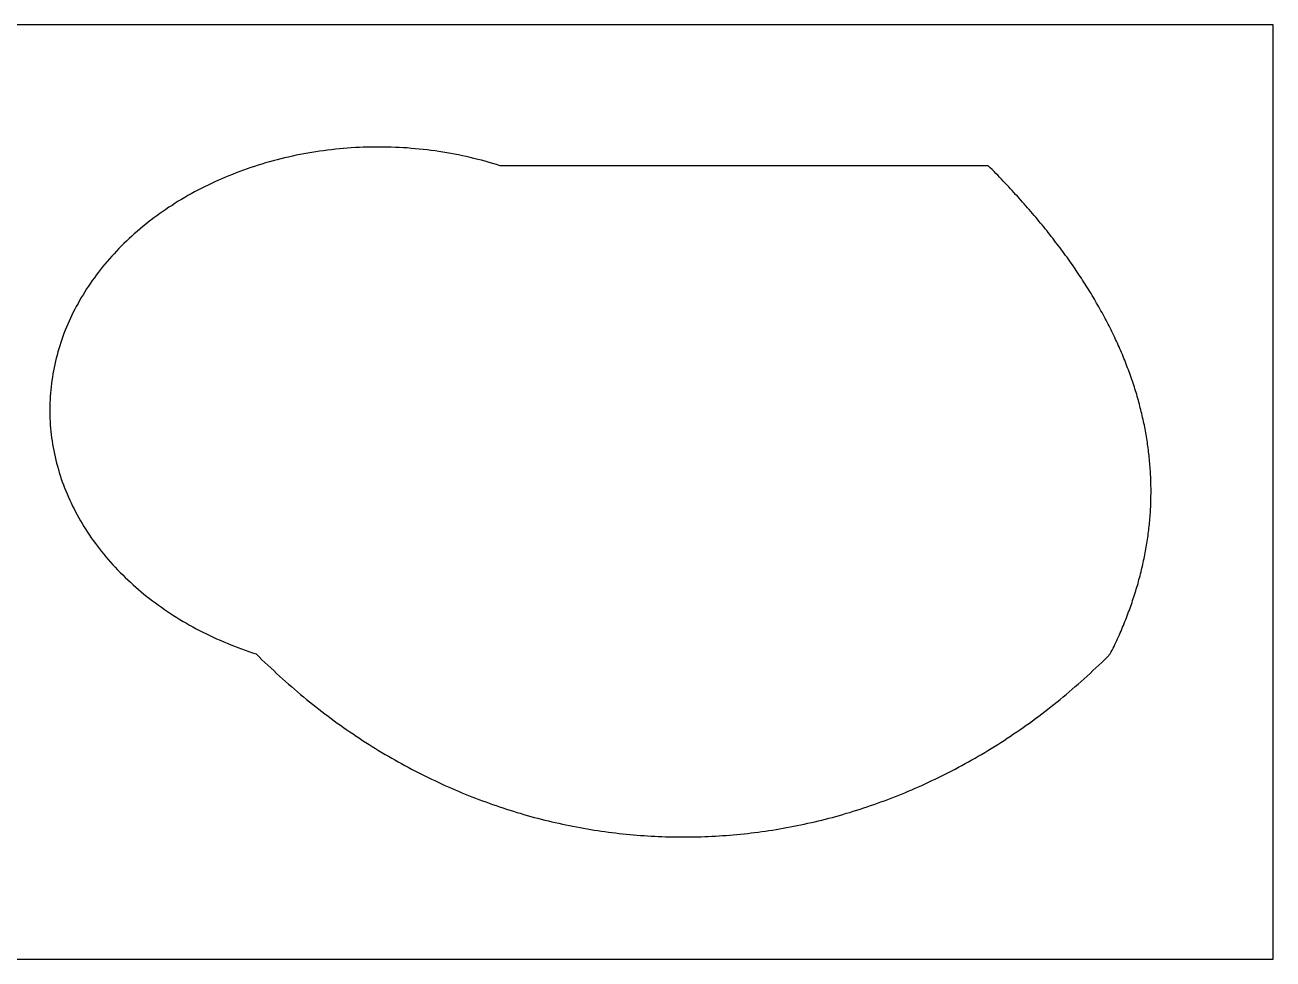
# Model space of a CAD drawing. Header units: millimetres. Extents: x 0 to 311, y 0 to 77.
# Drawn here: x 208.5 to 310.8, y 0 to 76.5 of the extents above; entities that cross this region are included whole.
import ezdxf

# ---------------------------------------------------------------- set-up
doc = ezdxf.new("R2010")
doc.units = ezdxf.units.MM
doc.layers.add('CUT', color=7, linetype='Continuous')
doc.layers.add('SHEET', color=30, linetype='Continuous')

msp = doc.modelspace()

# ---------------------------------------------------------------- linework, layer by layer
at = {"layer": 'CUT'}
for p, q in [((235.89, 66.5), (235.56, 66.49)), ((236.21, 66.52), (235.89, 66.5)), ((236.54, 66.53), (236.21, 66.52)), ((236.87, 66.54), (236.54, 66.53)), ((237.2, 66.54), (236.87, 66.54)), ((237.53, 66.54), (237.2, 66.54)), ((237.85, 66.54), (237.53, 66.54)), ((238.18, 66.53), (237.85, 66.54)), ((238.51, 66.52), (238.18, 66.53)), ((238.84, 66.51), (238.51, 66.52)), ((239.16, 66.5), (238.84, 66.51)), ((239.49, 66.48), (239.16, 66.5)), ((229.14, 65.49), (228.83, 65.41)), ((229.45, 65.57), (229.14, 65.49)), ((229.76, 65.65), (229.45, 65.57)), ((230.08, 65.72), (229.76, 65.65)), ((230.4, 65.79), (230.08, 65.72)), ((230.71, 65.86), (230.4, 65.79)), ((231.03, 65.92), (230.71, 65.86)), ((231.35, 65.98), (231.03, 65.92)), ((231.67, 66.04), (231.35, 65.98)), ((231.99, 66.09), (231.67, 66.04)), ((232.31, 66.15), (231.99, 66.09)), ((232.63, 66.19), (232.31, 66.15)), ((232.96, 66.24), (232.63, 66.19)), ((233.28, 66.28), (232.96, 66.24)), ((233.6, 66.32), (233.28, 66.28)), ((233.93, 66.36), (233.6, 66.32)), ((234.25, 66.39), (233.93, 66.36)), ((234.58, 66.42), (234.25, 66.39)), ((234.91, 66.44), (234.58, 66.42)), ((235.23, 66.47), (234.91, 66.44)), ((235.56, 66.49), (235.23, 66.47)), ((239.82, 66.46), (239.49, 66.48)), ((240.14, 66.43), (239.82, 66.46)), ((240.47, 66.4), (240.14, 66.43)), ((240.8, 66.37), (240.47, 66.4)), ((241.12, 66.34), (240.8, 66.37)), ((241.44, 66.3), (241.12, 66.34)), ((241.77, 66.26), (241.44, 66.3)), ((242.09, 66.22), (241.77, 66.26)), ((242.41, 66.17), (242.09, 66.22)), ((242.74, 66.12), (242.41, 66.17)), ((243.06, 66.07), (242.74, 66.12)), ((243.38, 66.01), (243.06, 66.07)), ((243.7, 65.95), (243.38, 66.01)), ((244.02, 65.89), (243.7, 65.95)), ((244.33, 65.82), (244.02, 65.89)), ((244.65, 65.75), (244.33, 65.82)), ((244.96, 65.68), (244.65, 65.75)), ((245.28, 65.61), (244.96, 65.68)), ((245.59, 65.53), (245.28, 65.61)), ((245.9, 65.45), (245.59, 65.53)), ((226.09, 64.53), (225.79, 64.42)), ((226.39, 64.64), (226.09, 64.53)), ((226.69, 64.75), (226.39, 64.64)), ((226.99, 64.85), (226.69, 64.75)), ((227.29, 64.95), (226.99, 64.85)), ((227.6, 65.05), (227.29, 64.95)), ((227.9, 65.14), (227.6, 65.05)), ((228.21, 65.23), (227.9, 65.14)), ((228.52, 65.32), (228.21, 65.23)), ((228.83, 65.41), (228.52, 65.32)), ((246.21, 65.37), (245.9, 65.45)), ((246.52, 65.28), (246.21, 65.37)), ((246.83, 65.19), (246.52, 65.28)), ((247.14, 65.1), (246.83, 65.19)), ((247.44, 65), (247.14, 65.1)), ((287.44, 65), (247.44, 65)), ((287.6, 64.84), (287.44, 65)), ((287.75, 64.69), (287.6, 64.84)), ((287.91, 64.53), (287.75, 64.69)), ((288.06, 64.38), (287.91, 64.53)), ((223.77, 63.56), (223.49, 63.42)), ((224.05, 63.69), (223.77, 63.56)), ((224.34, 63.82), (224.05, 63.69)), ((224.62, 63.94), (224.34, 63.82)), ((224.91, 64.07), (224.62, 63.94)), ((225.2, 64.19), (224.91, 64.07)), ((225.5, 64.3), (225.2, 64.19)), ((225.79, 64.42), (225.5, 64.3)), ((288.21, 64.22), (288.06, 64.38)), ((288.36, 64.06), (288.21, 64.22)), ((288.52, 63.91), (288.36, 64.06)), ((288.66, 63.75), (288.52, 63.91)), ((288.81, 63.59), (288.66, 63.75)), ((288.96, 63.44), (288.81, 63.59)), ((289.11, 63.28), (288.96, 63.44)), ((221.58, 62.4), (221.31, 62.25)), ((221.84, 62.56), (221.58, 62.4)), ((222.11, 62.71), (221.84, 62.56)), ((222.38, 62.86), (222.11, 62.71)), ((222.66, 63), (222.38, 62.86)), ((222.93, 63.14), (222.66, 63)), ((223.21, 63.28), (222.93, 63.14)), ((223.49, 63.42), (223.21, 63.28)), ((289.25, 63.12), (289.11, 63.28)), ((289.4, 62.97), (289.25, 63.12)), ((289.54, 62.81), (289.4, 62.97)), ((289.68, 62.66), (289.54, 62.81)), ((289.83, 62.5), (289.68, 62.66)), ((289.97, 62.34), (289.83, 62.5)), ((220.03, 61.43), (219.78, 61.26)), ((220.28, 61.6), (220.03, 61.43)), ((220.54, 61.76), (220.28, 61.6)), ((220.79, 61.93), (220.54, 61.76)), ((221.05, 62.09), (220.79, 61.93)), ((221.31, 62.25), (221.05, 62.09)), ((290.11, 62.19), (289.97, 62.34)), ((290.25, 62.03), (290.11, 62.19)), ((290.39, 61.88), (290.25, 62.03)), ((290.52, 61.72), (290.39, 61.88)), ((290.66, 61.56), (290.52, 61.72)), ((290.8, 61.41), (290.66, 61.56)), ((290.93, 61.25), (290.8, 61.41)), ((218.58, 60.37), (218.35, 60.18)), ((218.81, 60.55), (218.58, 60.37)), ((219.05, 60.73), (218.81, 60.55)), ((219.29, 60.91), (219.05, 60.73)), ((219.54, 61.09), (219.29, 60.91)), ((219.78, 61.26), (219.54, 61.09)), ((291.06, 61.09), (290.93, 61.25)), ((291.2, 60.94), (291.06, 61.09)), ((291.33, 60.78), (291.2, 60.94)), ((291.46, 60.62), (291.33, 60.78)), ((291.59, 60.47), (291.46, 60.62)), ((291.72, 60.31), (291.59, 60.47)), ((217.44, 59.42), (217.23, 59.23)), ((217.67, 59.62), (217.44, 59.42)), ((217.89, 59.81), (217.67, 59.62)), ((218.12, 60), (217.89, 59.81)), ((218.35, 60.18), (218.12, 60)), ((291.85, 60.16), (291.72, 60.31)), ((291.98, 60), (291.85, 60.16)), ((292.1, 59.84), (291.98, 60)), ((292.23, 59.69), (292.1, 59.84)), ((292.35, 59.53), (292.23, 59.69)), ((292.48, 59.38), (292.35, 59.53)), ((292.6, 59.22), (292.48, 59.38)), ((216.38, 58.42), (216.18, 58.22)), ((216.59, 58.63), (216.38, 58.42)), ((216.8, 58.83), (216.59, 58.63)), ((217.01, 59.03), (216.8, 58.83)), ((217.23, 59.23), (217.01, 59.03)), ((292.72, 59.06), (292.6, 59.22)), ((292.84, 58.91), (292.72, 59.06)), ((292.96, 58.75), (292.84, 58.91)), ((293.08, 58.59), (292.96, 58.75)), ((293.2, 58.44), (293.08, 58.59)), ((293.32, 58.28), (293.2, 58.44)), ((215.4, 57.37), (215.22, 57.16)), ((215.59, 57.59), (215.4, 57.37)), ((215.79, 57.8), (215.59, 57.59)), ((215.98, 58.01), (215.79, 57.8)), ((216.18, 58.22), (215.98, 58.01)), ((293.43, 58.12), (293.32, 58.28)), ((293.55, 57.97), (293.43, 58.12)), ((293.66, 57.81), (293.55, 57.97)), ((293.78, 57.66), (293.66, 57.81)), ((293.89, 57.5), (293.78, 57.66)), ((294, 57.34), (293.89, 57.5)), ((294.11, 57.19), (294, 57.34)), ((214.5, 56.28), (214.33, 56.05)), ((214.68, 56.5), (214.5, 56.28)), ((214.85, 56.72), (214.68, 56.5)), ((215.03, 56.94), (214.85, 56.72)), ((215.22, 57.16), (215.03, 56.94)), ((294.22, 57.03), (294.11, 57.19)), ((294.33, 56.88), (294.22, 57.03)), ((294.44, 56.72), (294.33, 56.88)), ((294.55, 56.56), (294.44, 56.72)), ((294.65, 56.41), (294.55, 56.56)), ((294.76, 56.25), (294.65, 56.41)), ((213.84, 55.37), (213.69, 55.14)), ((214, 55.6), (213.84, 55.37)), ((214.17, 55.83), (214, 55.6)), ((214.33, 56.05), (214.17, 55.83)), ((294.86, 56.09), (294.76, 56.25)), ((294.97, 55.94), (294.86, 56.09)), ((295.07, 55.78), (294.97, 55.94)), ((295.17, 55.62), (295.07, 55.78)), ((295.27, 55.47), (295.17, 55.62)), ((295.37, 55.31), (295.27, 55.47)), ((295.47, 55.16), (295.37, 55.31)), ((213.24, 54.44), (213.1, 54.2)), ((213.39, 54.67), (213.24, 54.44)), ((213.53, 54.91), (213.39, 54.67)), ((213.69, 55.14), (213.53, 54.91)), ((295.57, 55), (295.47, 55.16)), ((295.67, 54.84), (295.57, 55)), ((295.76, 54.69), (295.67, 54.84)), ((295.86, 54.53), (295.76, 54.69)), ((295.95, 54.38), (295.86, 54.53)), ((296.05, 54.22), (295.95, 54.38)), ((296.14, 54.06), (296.05, 54.22)), ((212.57, 53.24), (212.44, 53)), ((212.69, 53.48), (212.57, 53.24)), ((212.83, 53.73), (212.69, 53.48)), ((212.96, 53.96), (212.83, 53.73)), ((213.1, 54.2), (212.96, 53.96)), ((296.23, 53.91), (296.14, 54.06)), ((296.32, 53.75), (296.23, 53.91)), ((296.41, 53.59), (296.32, 53.75)), ((296.5, 53.44), (296.41, 53.59)), ((296.59, 53.28), (296.5, 53.44)), ((296.67, 53.12), (296.59, 53.28)), ((212.1, 52.26), (211.99, 52.02)), ((212.21, 52.51), (212.1, 52.26)), ((212.32, 52.76), (212.21, 52.51)), ((212.44, 53), (212.32, 52.76)), ((296.76, 52.97), (296.67, 53.12)), ((296.85, 52.81), (296.76, 52.97)), ((296.93, 52.66), (296.85, 52.81)), ((297.01, 52.5), (296.93, 52.66)), ((297.1, 52.34), (297.01, 52.5)), ((297.18, 52.19), (297.1, 52.34)), ((297.26, 52.03), (297.18, 52.19)), ((211.68, 51.27), (211.59, 51.02)), ((211.78, 51.52), (211.68, 51.27)), ((211.88, 51.77), (211.78, 51.52)), ((211.99, 52.02), (211.88, 51.77)), ((297.34, 51.88), (297.26, 52.03)), ((297.42, 51.72), (297.34, 51.88)), ((297.5, 51.56), (297.42, 51.72)), ((297.57, 51.41), (297.5, 51.56)), ((297.65, 51.25), (297.57, 51.41)), ((297.72, 51.09), (297.65, 51.25)), ((211.33, 50.26), (211.25, 50)), ((211.41, 50.51), (211.33, 50.26)), ((211.5, 50.76), (211.41, 50.51)), ((211.59, 51.02), (211.5, 50.76)), ((297.8, 50.94), (297.72, 51.09)), ((297.87, 50.78), (297.8, 50.94)), ((297.94, 50.62), (297.87, 50.78)), ((298.02, 50.47), (297.94, 50.62)), ((298.09, 50.31), (298.02, 50.47)), ((298.16, 50.16), (298.09, 50.31)), ((298.23, 50), (298.16, 50.16)), ((211.04, 49.23), (210.98, 48.98)), ((211.11, 49.49), (211.04, 49.23)), ((211.18, 49.75), (211.11, 49.49)), ((211.25, 50), (211.18, 49.75)), ((298.29, 49.84), (298.23, 50)), ((298.36, 49.69), (298.29, 49.84)), ((298.43, 49.53), (298.36, 49.69)), ((298.49, 49.38), (298.43, 49.53)), ((298.56, 49.22), (298.49, 49.38)), ((298.62, 49.06), (298.56, 49.22)), ((210.82, 48.2), (210.77, 47.94)), ((210.87, 48.46), (210.82, 48.2)), ((210.92, 48.72), (210.87, 48.46)), ((210.98, 48.98), (210.92, 48.72)), ((298.68, 48.91), (298.62, 49.06)), ((298.74, 48.75), (298.68, 48.91)), ((298.8, 48.59), (298.74, 48.75)), ((298.86, 48.44), (298.8, 48.59)), ((298.92, 48.28), (298.86, 48.44)), ((298.98, 48.12), (298.92, 48.28)), ((299.04, 47.97), (298.98, 48.12)), ((210.65, 47.16), (210.62, 46.9)), ((210.69, 47.42), (210.65, 47.16)), ((210.73, 47.68), (210.69, 47.42)), ((210.77, 47.94), (210.73, 47.68)), ((299.09, 47.81), (299.04, 47.97)), ((299.15, 47.66), (299.09, 47.81)), ((299.2, 47.5), (299.15, 47.66)), ((299.25, 47.34), (299.2, 47.5)), ((299.31, 47.19), (299.25, 47.34)), ((299.36, 47.03), (299.31, 47.19)), ((210.55, 46.11), (210.54, 45.85)), ((210.57, 46.38), (210.55, 46.11)), ((210.6, 46.64), (210.57, 46.38)), ((210.62, 46.9), (210.6, 46.64)), ((299.41, 46.88), (299.36, 47.03)), ((299.46, 46.72), (299.41, 46.88)), ((299.51, 46.56), (299.46, 46.72)), ((299.56, 46.41), (299.51, 46.56)), ((299.6, 46.25), (299.56, 46.41)), ((299.65, 46.09), (299.6, 46.25)), ((299.69, 45.94), (299.65, 46.09)), ((210.53, 45.59), (210.52, 45.33)), ((210.52, 45.33), (210.52, 45.07)), ((210.52, 45.07), (210.52, 44.8)), ((210.54, 45.85), (210.53, 45.59)), ((299.74, 45.78), (299.69, 45.94)), ((299.78, 45.62), (299.74, 45.78)), ((299.82, 45.47), (299.78, 45.62)), ((299.86, 45.31), (299.82, 45.47)), ((299.9, 45.16), (299.86, 45.31)), ((299.94, 45), (299.9, 45.16)), ((210.52, 44.8), (210.52, 44.54)), ((210.52, 44.54), (210.53, 44.28)), ((210.53, 44.28), (210.55, 44.02)), ((210.55, 44.02), (210.56, 43.75)), ((299.98, 44.84), (299.94, 45)), ((300.02, 44.69), (299.98, 44.84)), ((300.06, 44.53), (300.02, 44.69)), ((300.09, 44.38), (300.06, 44.53)), ((300.13, 44.22), (300.09, 44.38)), ((300.16, 44.06), (300.13, 44.22)), ((300.19, 43.91), (300.16, 44.06)), ((210.56, 43.75), (210.58, 43.49)), ((210.58, 43.49), (210.61, 43.23)), ((210.61, 43.23), (210.64, 42.97)), ((210.64, 42.97), (210.67, 42.71)), ((300.23, 43.75), (300.19, 43.91)), ((300.26, 43.59), (300.23, 43.75)), ((300.29, 43.44), (300.26, 43.59)), ((300.32, 43.28), (300.29, 43.44)), ((300.35, 43.12), (300.32, 43.28)), ((300.37, 42.97), (300.35, 43.12)), ((300.4, 42.81), (300.37, 42.97)), ((210.67, 42.71), (210.71, 42.45)), ((210.71, 42.45), (210.75, 42.19)), ((210.75, 42.19), (210.79, 41.93)), ((300.43, 42.66), (300.4, 42.81)), ((300.45, 42.5), (300.43, 42.66)), ((300.48, 42.34), (300.45, 42.5)), ((300.5, 42.19), (300.48, 42.34)), ((300.52, 42.03), (300.5, 42.19)), ((300.54, 41.88), (300.52, 42.03)), ((210.79, 41.93), (210.84, 41.67)), ((210.84, 41.67), (210.89, 41.41)), ((210.89, 41.41), (210.95, 41.15)), ((210.95, 41.15), (211.01, 40.89)), ((300.56, 41.72), (300.54, 41.88)), ((300.58, 41.56), (300.56, 41.72)), ((300.6, 41.41), (300.58, 41.56)), ((300.62, 41.25), (300.6, 41.41)), ((300.63, 41.09), (300.62, 41.25)), ((300.65, 40.94), (300.63, 41.09)), ((300.66, 40.78), (300.65, 40.94)), ((211.01, 40.89), (211.08, 40.64)), ((211.08, 40.64), (211.14, 40.38)), ((211.14, 40.38), (211.22, 40.12)), ((211.22, 40.12), (211.29, 39.87)), ((300.68, 40.62), (300.66, 40.78)), ((300.69, 40.47), (300.68, 40.62)), ((300.7, 40.31), (300.69, 40.47)), ((300.71, 40.16), (300.7, 40.31)), ((300.73, 40), (300.71, 40.16)), ((300.73, 39.84), (300.73, 40)), ((211.29, 39.87), (211.37, 39.61)), ((211.37, 39.61), (211.46, 39.36)), ((211.46, 39.36), (211.54, 39.11)), ((211.54, 39.11), (211.64, 38.86)), ((300.74, 39.69), (300.73, 39.84)), ((300.75, 39.53), (300.74, 39.69)), ((300.76, 39.38), (300.75, 39.53)), ((300.76, 39.22), (300.76, 39.38)), ((300.77, 39.06), (300.76, 39.22)), ((300.77, 38.91), (300.77, 39.06)), ((300.77, 38.75), (300.77, 38.91)), ((211.64, 38.86), (211.73, 38.61)), ((211.73, 38.61), (211.83, 38.36)), ((211.83, 38.36), (211.93, 38.11)), ((211.93, 38.11), (212.04, 37.86)), ((212.04, 37.86), (212.15, 37.61)), ((300.78, 38.59), (300.77, 38.75)), ((300.77, 37.97), (300.78, 38.12)), ((300.77, 37.81), (300.77, 37.97)), ((300.78, 38.44), (300.78, 38.59)), ((300.78, 38.28), (300.78, 38.44)), ((300.78, 38.12), (300.78, 38.28)), ((212.15, 37.61), (212.27, 37.37)), ((212.27, 37.37), (212.38, 37.12)), ((212.38, 37.12), (212.51, 36.88)), ((212.51, 36.88), (212.63, 36.64)), ((300.73, 36.72), (300.74, 36.88)), ((300.74, 36.88), (300.75, 37.03)), ((300.75, 37.19), (300.76, 37.34)), ((300.75, 37.03), (300.75, 37.19)), ((300.76, 37.5), (300.77, 37.66)), ((300.76, 37.34), (300.76, 37.5)), ((300.77, 37.66), (300.77, 37.81)), ((212.63, 36.64), (212.76, 36.39)), ((212.76, 36.39), (212.89, 36.15)), ((212.89, 36.15), (213.03, 35.92)), ((213.03, 35.92), (213.17, 35.68)), ((300.66, 35.78), (300.67, 35.94)), ((300.67, 35.94), (300.68, 36.09)), ((300.68, 36.09), (300.7, 36.25)), ((300.7, 36.25), (300.71, 36.41)), ((300.71, 36.41), (300.72, 36.56)), ((300.72, 36.56), (300.73, 36.72)), ((213.17, 35.68), (213.31, 35.44)), ((213.31, 35.44), (213.46, 35.21)), ((213.46, 35.21), (213.61, 34.98)), ((213.61, 34.98), (213.77, 34.74)), ((300.53, 34.69), (300.55, 34.84)), ((300.55, 34.84), (300.57, 35)), ((300.57, 35), (300.59, 35.16)), ((300.59, 35.16), (300.61, 35.31)), ((300.61, 35.31), (300.62, 35.47)), ((300.62, 35.47), (300.64, 35.62)), ((300.64, 35.62), (300.66, 35.78)), ((213.77, 34.74), (213.92, 34.51)), ((213.92, 34.51), (214.08, 34.29)), ((214.08, 34.29), (214.25, 34.06)), ((214.25, 34.06), (214.42, 33.83)), ((214.42, 33.83), (214.59, 33.61)), ((300.38, 33.75), (300.41, 33.91)), ((300.41, 33.91), (300.44, 34.06)), ((300.44, 34.06), (300.46, 34.22)), ((300.46, 34.22), (300.48, 34.38)), ((300.48, 34.38), (300.51, 34.53)), ((300.51, 34.53), (300.53, 34.69)), ((214.59, 33.61), (214.76, 33.39)), ((214.76, 33.39), (214.94, 33.17)), ((214.94, 33.17), (215.12, 32.95)), ((215.12, 32.95), (215.31, 32.73)), ((300.17, 32.66), (300.21, 32.81)), ((300.21, 32.81), (300.24, 32.97)), ((300.24, 32.97), (300.27, 33.12)), ((300.27, 33.12), (300.3, 33.28)), ((300.3, 33.28), (300.33, 33.44)), ((300.33, 33.44), (300.36, 33.59)), ((300.36, 33.59), (300.38, 33.75)), ((215.31, 32.73), (215.5, 32.52)), ((215.5, 32.52), (215.69, 32.31)), ((215.69, 32.31), (215.88, 32.1)), ((215.88, 32.1), (216.08, 31.89)), ((216.08, 31.89), (216.28, 31.68)), ((299.92, 31.56), (299.96, 31.72)), ((299.96, 31.72), (300, 31.88)), ((300, 31.88), (300.03, 32.03)), ((300.03, 32.03), (300.07, 32.19)), ((300.07, 32.19), (300.1, 32.34)), ((300.1, 32.34), (300.14, 32.5)), ((300.14, 32.5), (300.17, 32.66)), ((216.28, 31.68), (216.49, 31.47)), ((216.49, 31.47), (216.7, 31.27)), ((216.7, 31.27), (216.91, 31.07)), ((216.91, 31.07), (217.12, 30.87)), ((217.12, 30.87), (217.34, 30.67)), ((299.66, 30.62), (299.71, 30.78)), ((299.71, 30.78), (299.75, 30.94)), ((299.75, 30.94), (299.79, 31.09)), ((299.79, 31.09), (299.84, 31.25)), ((299.84, 31.25), (299.88, 31.41)), ((299.88, 31.41), (299.92, 31.56)), ((217.34, 30.67), (217.56, 30.48)), ((217.56, 30.48), (217.78, 30.29)), ((217.78, 30.29), (218, 30.1)), ((218, 30.1), (218.23, 29.91)), ((218.23, 29.91), (218.46, 29.72)), ((218.46, 29.72), (218.7, 29.54)), ((299.32, 29.53), (299.38, 29.69)), ((299.38, 29.69), (299.43, 29.84)), ((299.43, 29.84), (299.48, 30)), ((299.48, 30), (299.52, 30.16)), ((299.52, 30.16), (299.57, 30.31)), ((299.57, 30.31), (299.62, 30.47)), ((299.62, 30.47), (299.66, 30.62)), ((218.7, 29.54), (218.93, 29.36)), ((218.93, 29.36), (219.17, 29.18)), ((219.17, 29.18), (219.42, 29)), ((219.42, 29), (219.66, 28.83)), ((219.66, 28.83), (219.91, 28.65)), ((219.91, 28.65), (220.16, 28.48)), ((299, 28.59), (299.06, 28.75)), ((299.06, 28.75), (299.11, 28.91)), ((299.11, 28.91), (299.17, 29.06)), ((299.17, 29.06), (299.22, 29.22)), ((299.22, 29.22), (299.27, 29.38)), ((299.27, 29.38), (299.32, 29.53)), ((220.16, 28.48), (220.41, 28.32)), ((220.41, 28.32), (220.67, 28.15)), ((220.67, 28.15), (220.92, 27.99)), ((220.92, 27.99), (221.18, 27.83)), ((221.18, 27.83), (221.45, 27.67)), ((221.45, 27.67), (221.71, 27.52)), ((298.58, 27.5), (298.64, 27.66)), ((298.64, 27.66), (298.7, 27.81)), ((298.7, 27.81), (298.76, 27.97)), ((298.76, 27.97), (298.82, 28.12)), ((298.82, 28.12), (298.88, 28.28)), ((298.88, 28.28), (298.94, 28.44)), ((298.94, 28.44), (299, 28.59)), ((221.71, 27.52), (221.98, 27.37)), ((221.98, 27.37), (222.25, 27.22)), ((222.25, 27.22), (222.52, 27.07)), ((222.52, 27.07), (222.79, 26.93)), ((222.79, 26.93), (223.07, 26.79)), ((223.07, 26.79), (223.35, 26.65)), ((223.35, 26.65), (223.63, 26.51)), ((298.18, 26.56), (298.25, 26.72)), ((298.25, 26.72), (298.32, 26.88)), ((298.32, 26.88), (298.38, 27.03)), ((298.38, 27.03), (298.45, 27.19)), ((298.45, 27.19), (298.51, 27.34)), ((298.51, 27.34), (298.58, 27.5)), ((223.63, 26.51), (223.91, 26.38)), ((223.91, 26.38), (224.19, 26.25)), ((224.19, 26.25), (224.48, 26.12)), ((224.48, 26.12), (224.77, 25.99)), ((224.77, 25.99), (225.06, 25.87)), ((225.06, 25.87), (225.35, 25.75)), ((225.35, 25.75), (225.65, 25.64)), ((225.65, 25.64), (225.94, 25.52)), ((297.67, 25.47), (297.75, 25.62)), ((297.75, 25.62), (297.82, 25.78)), ((297.82, 25.78), (297.9, 25.94)), ((297.9, 25.94), (297.97, 26.09)), ((297.97, 26.09), (298.04, 26.25)), ((298.04, 26.25), (298.11, 26.41)), ((298.11, 26.41), (298.18, 26.56)), ((225.94, 25.52), (226.24, 25.41)), ((226.24, 25.41), (226.54, 25.31)), ((226.54, 25.31), (226.84, 25.2)), ((226.84, 25.2), (227.14, 25.1)), ((227.14, 25.1), (227.44, 25)), ((227.44, 25), (227.68, 24.77)), ((227.68, 24.77), (227.91, 24.53)), ((296.97, 24.53), (297.21, 24.77)), ((297.21, 24.77), (297.44, 25)), ((297.44, 25), (297.52, 25.16)), ((297.52, 25.16), (297.6, 25.31)), ((297.6, 25.31), (297.67, 25.47)), ((227.91, 24.53), (228.15, 24.31)), ((228.15, 24.31), (228.39, 24.08)), ((228.39, 24.08), (228.63, 23.85)), ((228.63, 23.85), (228.87, 23.63)), ((228.87, 23.63), (229.11, 23.4)), ((295.78, 23.4), (296.02, 23.63)), ((296.02, 23.63), (296.26, 23.85)), ((296.26, 23.85), (296.5, 24.08)), ((296.5, 24.08), (296.74, 24.31)), ((296.74, 24.31), (296.97, 24.53)), ((229.11, 23.4), (229.35, 23.18)), ((229.35, 23.18), (229.59, 22.96)), ((229.59, 22.96), (229.83, 22.75)), ((229.83, 22.75), (230.08, 22.53)), ((230.08, 22.53), (230.32, 22.32)), ((294.57, 22.32), (294.81, 22.53)), ((294.81, 22.53), (295.06, 22.75)), ((295.06, 22.75), (295.3, 22.96)), ((295.3, 22.96), (295.54, 23.18)), ((295.54, 23.18), (295.78, 23.4)), ((230.32, 22.32), (230.57, 22.11)), ((230.57, 22.11), (230.81, 21.9)), ((230.81, 21.9), (231.06, 21.69)), ((231.06, 21.69), (231.31, 21.48)), ((231.31, 21.48), (231.55, 21.28)), ((293.33, 21.28), (293.58, 21.48)), ((293.58, 21.48), (293.83, 21.69)), ((293.83, 21.69), (294.08, 21.9)), ((294.08, 21.9), (294.32, 22.11)), ((294.32, 22.11), (294.57, 22.32)), ((231.55, 21.28), (231.8, 21.08)), ((231.8, 21.08), (232.05, 20.88)), ((232.05, 20.88), (232.3, 20.68)), ((232.3, 20.68), (232.56, 20.48)), ((232.56, 20.48), (232.81, 20.29)), ((292.08, 20.29), (292.33, 20.48)), ((292.33, 20.48), (292.58, 20.68)), ((292.58, 20.68), (292.83, 20.88)), ((292.83, 20.88), (293.08, 21.08)), ((293.08, 21.08), (293.33, 21.28)), ((232.81, 20.29), (233.06, 20.09)), ((233.06, 20.09), (233.32, 19.9)), ((233.32, 19.9), (233.57, 19.71)), ((233.57, 19.71), (233.83, 19.53)), ((233.83, 19.53), (234.08, 19.34)), ((290.81, 19.34), (291.06, 19.53)), ((291.06, 19.53), (291.32, 19.71)), ((291.32, 19.71), (291.57, 19.9)), ((291.57, 19.9), (291.83, 20.09)), ((291.83, 20.09), (292.08, 20.29)), ((234.08, 19.34), (234.34, 19.16)), ((234.34, 19.16), (234.6, 18.97)), ((234.6, 18.97), (234.85, 18.79)), ((234.85, 18.79), (235.11, 18.61)), ((235.11, 18.61), (235.37, 18.44)), ((235.37, 18.44), (235.63, 18.26)), ((289.25, 18.26), (289.51, 18.44)), ((289.51, 18.44), (289.77, 18.61)), ((289.77, 18.61), (290.03, 18.79)), ((290.03, 18.79), (290.29, 18.97)), ((290.29, 18.97), (290.55, 19.16)), ((290.55, 19.16), (290.81, 19.34)), ((235.63, 18.26), (235.89, 18.09)), ((235.89, 18.09), (236.16, 17.92)), ((236.16, 17.92), (236.42, 17.75)), ((236.42, 17.75), (236.68, 17.58)), ((236.68, 17.58), (236.95, 17.42)), ((236.95, 17.42), (237.21, 17.25)), ((287.68, 17.25), (287.94, 17.42)), ((287.94, 17.42), (288.21, 17.58)), ((288.21, 17.58), (288.47, 17.75)), ((288.47, 17.75), (288.73, 17.92)), ((288.73, 17.92), (288.99, 18.09)), ((288.99, 18.09), (289.25, 18.26)), ((237.21, 17.25), (237.47, 17.09)), ((237.47, 17.09), (237.74, 16.93)), ((237.74, 16.93), (238.01, 16.77)), ((238.01, 16.77), (238.27, 16.61)), ((238.27, 16.61), (238.54, 16.46)), ((238.54, 16.46), (238.81, 16.31)), ((286.08, 16.31), (286.35, 16.46)), ((286.35, 16.46), (286.61, 16.61)), ((286.61, 16.61), (286.88, 16.77)), ((286.88, 16.77), (287.15, 16.93)), ((287.15, 16.93), (287.41, 17.09)), ((287.41, 17.09), (287.68, 17.25)), ((238.81, 16.31), (239.08, 16.16)), ((239.08, 16.16), (239.35, 16.01)), ((239.35, 16.01), (239.62, 15.86)), ((239.62, 15.86), (239.89, 15.71)), ((239.89, 15.71), (240.16, 15.57)), ((240.16, 15.57), (240.43, 15.43)), ((240.43, 15.43), (240.7, 15.29)), ((284.19, 15.29), (284.46, 15.43)), ((284.46, 15.43), (284.73, 15.57)), ((284.73, 15.57), (285, 15.71)), ((285, 15.71), (285.27, 15.86)), ((285.27, 15.86), (285.54, 16.01)), ((285.54, 16.01), (285.81, 16.16)), ((285.81, 16.16), (286.08, 16.31)), ((240.7, 15.29), (240.97, 15.15)), ((240.97, 15.15), (241.25, 15.01)), ((241.25, 15.01), (241.52, 14.88)), ((241.52, 14.88), (241.79, 14.75)), ((241.79, 14.75), (242.07, 14.62)), ((242.07, 14.62), (242.34, 14.49)), ((242.34, 14.49), (242.62, 14.36)), ((242.62, 14.36), (242.9, 14.23)), ((281.99, 14.23), (282.27, 14.36)), ((282.27, 14.36), (282.54, 14.49)), ((282.54, 14.49), (282.82, 14.62)), ((282.82, 14.62), (283.09, 14.75)), ((283.09, 14.75), (283.37, 14.88)), ((283.37, 14.88), (283.64, 15.01)), ((283.64, 15.01), (283.91, 15.15)), ((283.91, 15.15), (284.19, 15.29)), ((242.9, 14.23), (243.17, 14.11)), ((243.17, 14.11), (243.45, 13.99)), ((243.45, 13.99), (243.73, 13.87)), ((243.73, 13.87), (244.01, 13.75)), ((244.01, 13.75), (244.28, 13.63)), ((244.28, 13.63), (244.56, 13.52)), ((244.56, 13.52), (244.84, 13.41)), ((244.84, 13.41), (245.12, 13.3)), ((279.76, 13.3), (280.04, 13.41)), ((280.04, 13.41), (280.32, 13.52)), ((280.32, 13.52), (280.6, 13.63)), ((280.6, 13.63), (280.88, 13.75)), ((280.88, 13.75), (281.16, 13.87)), ((281.16, 13.87), (281.44, 13.99)), ((281.44, 13.99), (281.71, 14.11)), ((281.71, 14.11), (281.99, 14.23)), ((245.12, 13.3), (245.4, 13.19)), ((245.4, 13.19), (245.68, 13.08)), ((245.68, 13.08), (245.97, 12.97)), ((245.97, 12.97), (246.25, 12.87)), ((246.25, 12.87), (246.53, 12.77)), ((246.53, 12.77), (246.81, 12.67)), ((246.81, 12.67), (247.09, 12.57)), ((247.09, 12.57), (247.38, 12.48)), ((247.38, 12.48), (247.66, 12.38)), ((247.66, 12.38), (247.94, 12.29)), ((247.94, 12.29), (248.23, 12.2)), ((276.66, 12.2), (276.94, 12.29)), ((276.94, 12.29), (277.23, 12.38)), ((277.23, 12.38), (277.51, 12.48)), ((277.51, 12.48), (277.79, 12.57)), ((277.79, 12.57), (278.08, 12.67)), ((278.08, 12.67), (278.36, 12.77)), ((278.36, 12.77), (278.64, 12.87)), ((278.64, 12.87), (278.92, 12.97)), ((278.92, 12.97), (279.2, 13.08)), ((279.2, 13.08), (279.48, 13.19)), ((279.48, 13.19), (279.76, 13.3)), ((248.23, 12.2), (248.51, 12.11)), ((248.51, 12.11), (248.8, 12.02)), ((248.8, 12.02), (249.08, 11.94)), ((249.08, 11.94), (249.37, 11.85)), ((249.37, 11.85), (249.65, 11.77)), ((249.65, 11.77), (249.94, 11.69)), ((249.94, 11.69), (250.23, 11.61)), ((250.23, 11.61), (250.51, 11.54)), ((250.51, 11.54), (250.8, 11.46)), ((250.8, 11.46), (251.09, 11.39)), ((251.09, 11.39), (251.38, 11.32)), ((251.38, 11.32), (251.66, 11.25)), ((251.66, 11.25), (251.95, 11.19)), ((272.94, 11.19), (273.22, 11.25)), ((273.22, 11.25), (273.51, 11.32)), ((273.51, 11.32), (273.8, 11.39)), ((273.8, 11.39), (274.09, 11.46)), ((274.09, 11.46), (274.37, 11.54)), ((274.37, 11.54), (274.66, 11.61)), ((274.66, 11.61), (274.95, 11.69)), ((274.95, 11.69), (275.23, 11.77)), ((275.23, 11.77), (275.52, 11.85)), ((275.52, 11.85), (275.8, 11.94)), ((275.8, 11.94), (276.09, 12.02)), ((276.09, 12.02), (276.37, 12.11)), ((276.37, 12.11), (276.66, 12.2)), ((251.95, 11.19), (252.24, 11.12)), ((252.24, 11.12), (252.53, 11.06)), ((252.53, 11.06), (252.82, 11)), ((252.82, 11), (253.11, 10.94)), ((253.11, 10.94), (253.4, 10.88)), ((253.4, 10.88), (253.69, 10.82)), ((253.69, 10.82), (253.98, 10.77)), ((253.98, 10.77), (254.27, 10.72)), ((254.27, 10.72), (254.56, 10.67)), ((254.56, 10.67), (254.85, 10.62)), ((254.85, 10.62), (255.14, 10.57)), ((255.14, 10.57), (255.43, 10.53)), ((255.43, 10.53), (255.72, 10.48)), ((255.72, 10.48), (256.01, 10.44)), ((256.01, 10.44), (256.3, 10.4)), ((256.3, 10.4), (256.59, 10.37)), ((256.59, 10.37), (256.89, 10.33)), ((256.89, 10.33), (257.18, 10.3)), ((257.18, 10.3), (257.47, 10.26)), ((257.47, 10.26), (257.76, 10.23)), ((257.76, 10.23), (258.05, 10.21)), ((266.83, 10.21), (267.13, 10.23)), ((267.13, 10.23), (267.42, 10.26)), ((267.42, 10.26), (267.71, 10.3)), ((267.71, 10.3), (268, 10.33)), ((268, 10.33), (268.29, 10.37)), ((268.29, 10.37), (268.59, 10.4)), ((268.59, 10.4), (268.88, 10.44)), ((268.88, 10.44), (269.17, 10.48)), ((269.17, 10.48), (269.46, 10.53)), ((269.46, 10.53), (269.75, 10.57)), ((269.75, 10.57), (270.04, 10.62)), ((270.04, 10.62), (270.33, 10.67)), ((270.33, 10.67), (270.62, 10.72)), ((270.62, 10.72), (270.91, 10.77)), ((270.91, 10.77), (271.2, 10.82)), ((271.2, 10.82), (271.49, 10.88)), ((271.49, 10.88), (271.78, 10.94)), ((271.78, 10.94), (272.07, 11)), ((272.07, 11), (272.36, 11.06)), ((272.36, 11.06), (272.65, 11.12)), ((272.65, 11.12), (272.94, 11.19)), ((258.05, 10.21), (258.35, 10.18)), ((258.35, 10.18), (258.64, 10.15)), ((258.64, 10.15), (258.93, 10.13)), ((258.93, 10.13), (259.22, 10.11)), ((259.22, 10.11), (259.52, 10.09)), ((259.52, 10.09), (259.81, 10.07)), ((259.81, 10.07), (260.1, 10.06)), ((260.1, 10.06), (260.39, 10.04)), ((260.39, 10.04), (260.69, 10.03)), ((260.69, 10.03), (260.98, 10.02)), ((260.98, 10.02), (261.27, 10.01)), ((261.27, 10.01), (261.56, 10.01)), ((261.56, 10.01), (261.86, 10)), ((261.86, 10), (262.15, 10)), ((262.15, 10), (262.44, 10)), ((262.44, 10), (262.74, 10)), ((262.74, 10), (263.03, 10)), ((263.03, 10), (263.32, 10.01)), ((263.32, 10.01), (263.62, 10.01)), ((263.62, 10.01), (263.91, 10.02)), ((263.91, 10.02), (264.2, 10.03)), ((264.2, 10.03), (264.49, 10.04)), ((264.49, 10.04), (264.79, 10.06)), ((264.79, 10.06), (265.08, 10.07)), ((265.08, 10.07), (265.37, 10.09)), ((265.37, 10.09), (265.66, 10.11)), ((265.66, 10.11), (265.96, 10.13)), ((265.96, 10.13), (266.25, 10.15)), ((266.25, 10.15), (266.54, 10.18)), ((266.54, 10.18), (266.83, 10.21))]:
    msp.add_line(p, q, dxfattribs=at)
at = {"layer": 'SHEET'}
msp.add_lwpolyline([(0, 0), (310.78, 0), (310.78, 76.54), (0, 76.54)], close=True, dxfattribs=at)

doc.saveas('drawing.dxf')
